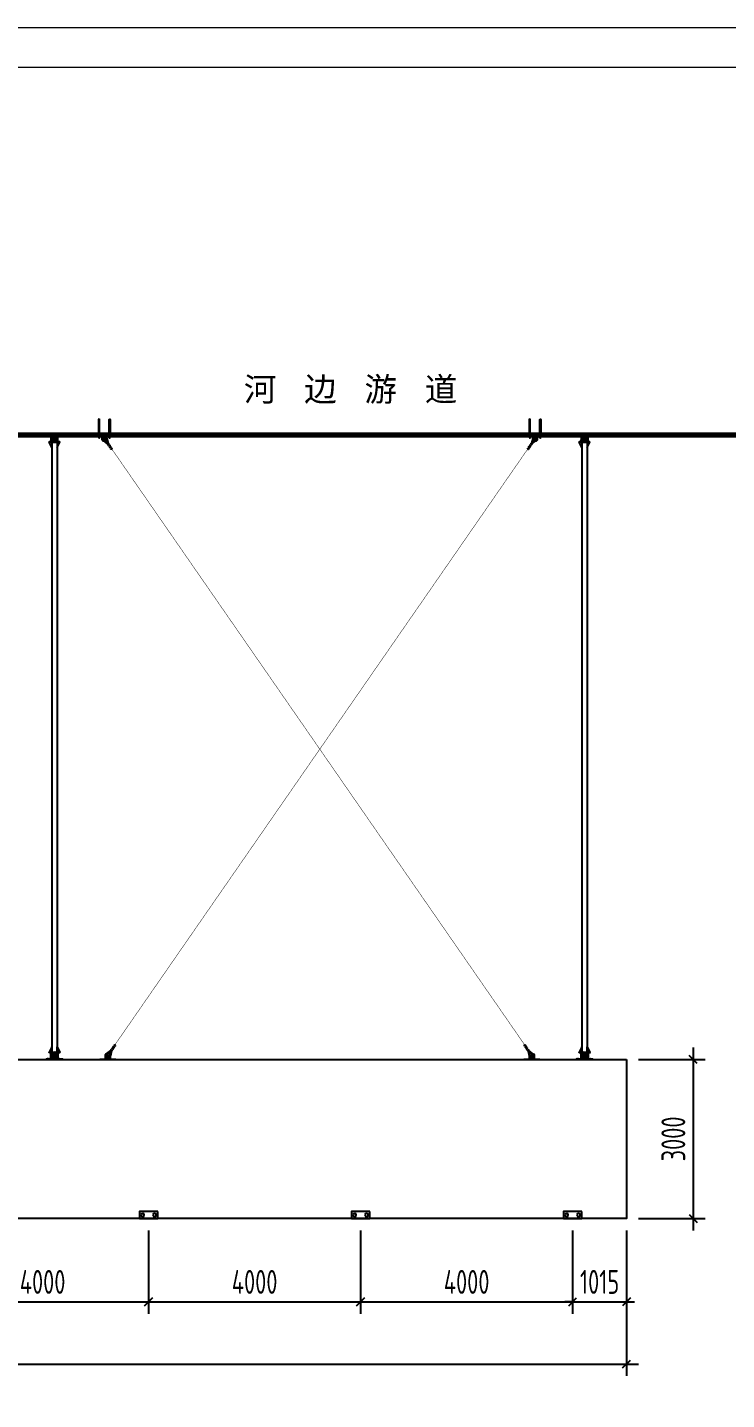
# Model space of a CAD drawing. Header units: millimetres. Extents: x 136606 to 1229059, y 82794 to 127566.
# Drawn here: x 628657 to 641847, y 101473 to 127345 of the extents above; entities that cross this region are included whole.
import ezdxf
from ezdxf.enums import TextEntityAlignment as Align

# ---------------------------------------------------------------- set-up
doc = ezdxf.new("R2010")
doc.units = ezdxf.units.MM
doc.linetypes.add('CENTER', pattern=[0.6, 0.375, -0.075, 0.075, -0.075])
doc.linetypes.add('DASHDOT2', pattern=[12.7, 6.35, -3.175, 0, -3.175])
for name, color, linetype in [('0 @ 1', 7, 'Continuous'), ('5t系缆柱', 150, 'Continuous'), ('BS-Annectent', 115, 'Continuous'), ('HR-dimension', 9, 'Continuous'), ('HR-pontoon', 161, 'Continuous'), ('STEEL', 34, 'Continuous'), ('粗实线', 7, 'Continuous')]:
    doc.layers.add(name, color=color, linetype=linetype)
for name, color, linetype, lineweight in [('图框', 7, 'Continuous', 13), ('扣板', 7, 'Continuous', 9), ('文本', 3, 'Continuous', 13)]:
    doc.layers.add(name, color=color, linetype=linetype, lineweight=lineweight)
doc.styles.add('Arial', font='arial.ttf')
doc.styles.add('hztxt', font='ros1.shx', dxfattribs={"width": 0.8, "bigfont": 'hztxt.shx'})
doc.dimstyles.new('DIM-150', dxfattribs={"dimscale": 150, "dimtxt": 3, "dimasz": 1, "dimexe": 1.5, "dimexo": 1.5, "dimgap": 1, "dimtad": 1, "dimdec": 1, "dimdsep": 46, "dimtxsty": 'hztxt', "dimblk": 'OBLIQUE', "dimcen": 0, "dimdle": 1.5, "dimclrd": 9, "dimclre": 9, "dimclrt": 2, "dimadec": 1, "dimazin": 0, "dimtfac": 1, "dimtdec": 1, "dimtix": 1, "dimtmove": 2, "dimatfit": 3, "dimldrblk": 'ARCHTICK', "dimfxl": 10, "dimtolj": 1, "dimtzin": 0, "dimarcsym": 1})
pattern_1 = [(225, (43212.285, 45564.743), (4.49012806, -4.49012806), []), (225, (43207.795, 45564.743), (4.49012806, -4.49012806), [7.9375, -1.5875, 0, -1.5875])]
pattern_2 = [(225, (-344287.005, -129412.7357), (4.49012806, -4.49012806), []), (225, (-344291.495, -129412.7357), (4.49012806, -4.49012806), [7.9375, -1.5875, 0, -1.5875])]
pattern_3 = [(40.81217054, (-1416366.4012, -675349.6259), (-1.4525846328, 1.682112997), []), (130.81217054, (-1416366.4012, -675349.6259), (-4.5872822625, 1.9116413612), [5.55625, -3.33375])]
pattern_4 = [(40.81217054, (-1423212.2177, -670898.807), (-1.4525846328, 1.682112997), []), (130.81217054, (-1423212.2177, -670898.807), (-4.5872822625, 1.9116413612), [5.55625, -3.33375])]

# ---------------------------------------------------------------- blocks, each defined once
blk = doc.blocks.new('GW-TK')
at = {"layer": '图框'}
for points in [[(927183.55, 464715.01), (927603.55, 464715.01), (927603.55, 464418.01), (927183.55, 464418.01)], [(927188.55, 464710.01), (927598.55, 464710.01), (927598.55, 464423.01), (927188.55, 464423.01)]]:
    blk.add_lwpolyline(points, close=True, dxfattribs=at)
blk = doc.blocks.new('_Oblique')
at = {"color": 0, "linetype": 'ByBlock', "lineweight": -2}
blk.add_line((-0.5, -0.5), (0.5, 0.5), dxfattribs=at)
blk = doc.blocks.new('*D536')
at = {"color": 9, "lineweight": -2, "transparency": 16777216}
for p, q in [((640183, 107887), (641443, 107887)), ((641218, 108112), (641218, 104662)), ((640183, 104887), (641443, 104887))]:
    blk.add_line(p, q, dxfattribs=at)
at = {"layer": 'Defpoints', "color": 0, "transparency": 16777216}
for p in [(639958, 107887), (639958, 104887), (641218, 104887)]:
    blk.add_point(p, dxfattribs=at)
at = {"color": 9, "lineweight": -2, "transparency": 16777216, "xscale": 150, "yscale": 150, "zscale": 150}
for p, rotation in [((641218, 107887), 90), ((641218, 104887), 270)]:
    blk.add_blockref('_Oblique', p, dxfattribs=dict(at, rotation=rotation))
at = {"color": 2, "transparency": 16777216, "insert": (640843, 106387), "char_height": 450, "attachment_point": 5, "rotation": 90, "style": 'hztxt'}
blk.add_mtext('\\A1;3000', dxfattribs=at)
blk = doc.blocks.new('_ArchTick')
at = {"color": 0, "linetype": 'ByBlock', "const_width": 0.15}
blk.add_lwpolyline([(-0.5, -0.5), (0.5, 0.5)], dxfattribs=at)
blk = doc.blocks.new('5t')
at = {"layer": '5t系缆柱', "color": 6}
blk.add_lwpolyline([(-200, 0), (200, 0), (200, -150), (-200, -150)], close=True, dxfattribs=at)
for centre in [(-128, -75), (128, -75)]:
    blk.add_circle(centre, 34.7, dxfattribs=at)
blk = doc.blocks.new('*U529')
at = {"layer": '5t系缆柱', "xscale": -0.874800000000001, "yscale": 0.8748000000000011, "zscale": 0.8748000000000004, "rotation": 359.9999997006857}
blk.add_blockref('5t', (0, 66), dxfattribs=at)
blk = doc.blocks.new('*U530')
at = {"color": 0, "linetype": 'ByBlock', "lineweight": -2, "transparency": 16777216}
for p in [(20000, 0), (24000, 0), (28000, 0)]:
    blk.add_blockref('*U529', p, dxfattribs=at)
blk = doc.blocks.new('*D650')
at = {"color": 9, "lineweight": -2, "transparency": 16777216}
for p, q in [((609928, 104662), (609928, 101918)), ((639958, 104662), (639958, 101918)), ((609703, 102143), (640183, 102143))]:
    blk.add_line(p, q, dxfattribs=at)
at = {"layer": 'Defpoints', "color": 0, "transparency": 16777216}
for p in [(609928, 104887), (639958, 104887), (639958, 102143)]:
    blk.add_point(p, dxfattribs=at)
at = {"color": 9, "lineweight": -2, "transparency": 16777216, "xscale": 150, "yscale": 150, "zscale": 150, "rotation": 180}
blk.add_blockref('_Oblique', (609928, 102143), dxfattribs=at)
at = {"color": 9, "lineweight": -2, "transparency": 16777216, "xscale": 150, "yscale": 150, "zscale": 150}
blk.add_blockref('_Oblique', (639958, 102143), dxfattribs=at)
at = {"color": 2, "transparency": 16777216, "insert": (624943, 102518), "char_height": 450, "attachment_point": 5, "style": 'hztxt'}
blk.add_mtext('\\A1;30030', dxfattribs=at)
blk = doc.blocks.new('*D660')
at = {"color": 9, "lineweight": -2, "transparency": 16777216}
for p, q in [((626943, 104662), (626943, 103091)), ((630943, 104662), (630943, 103091)), ((626718, 103316), (631168, 103316))]:
    blk.add_line(p, q, dxfattribs=at)
at = {"layer": 'Defpoints', "color": 0, "transparency": 16777216}
for p in [(626943, 104887), (630943, 104887), (630943, 103316)]:
    blk.add_point(p, dxfattribs=at)
at = {"color": 9, "lineweight": -2, "transparency": 16777216, "xscale": 150, "yscale": 150, "zscale": 150, "rotation": 180}
blk.add_blockref('_Oblique', (626943, 103316), dxfattribs=at)
at = {"color": 9, "lineweight": -2, "transparency": 16777216, "xscale": 150, "yscale": 150, "zscale": 150}
blk.add_blockref('_Oblique', (630943, 103316), dxfattribs=at)
at = {"color": 2, "transparency": 16777216, "insert": (628943, 103691), "char_height": 450, "attachment_point": 5, "style": 'hztxt'}
blk.add_mtext('\\A1;4000', dxfattribs=at)
blk = doc.blocks.new('*D661')
at = {"color": 9, "lineweight": -2, "transparency": 16777216}
for p, q in [((630943, 104662), (630943, 103091)), ((634943, 104662), (634943, 103091)), ((630718, 103316), (635168, 103316))]:
    blk.add_line(p, q, dxfattribs=at)
at = {"layer": 'Defpoints', "color": 0, "transparency": 16777216}
for p in [(630943, 104887), (634943, 104887), (634943, 103316)]:
    blk.add_point(p, dxfattribs=at)
at = {"color": 9, "lineweight": -2, "transparency": 16777216, "xscale": 150, "yscale": 150, "zscale": 150, "rotation": 180}
blk.add_blockref('_Oblique', (630943, 103316), dxfattribs=at)
at = {"color": 9, "lineweight": -2, "transparency": 16777216, "xscale": 150, "yscale": 150, "zscale": 150}
blk.add_blockref('_Oblique', (634943, 103316), dxfattribs=at)
at = {"color": 2, "transparency": 16777216, "insert": (632943, 103691), "char_height": 450, "attachment_point": 5, "style": 'hztxt'}
blk.add_mtext('\\A1;4000', dxfattribs=at)
blk = doc.blocks.new('*D662')
at = {"color": 9, "lineweight": -2, "transparency": 16777216}
for p, q in [((634943, 104662), (634943, 103091)), ((638943, 104662), (638943, 103091)), ((634718, 103316), (639168, 103316))]:
    blk.add_line(p, q, dxfattribs=at)
at = {"layer": 'Defpoints', "color": 0, "transparency": 16777216}
for p in [(634943, 104887), (638943, 104887), (638943, 103316)]:
    blk.add_point(p, dxfattribs=at)
at = {"color": 9, "lineweight": -2, "transparency": 16777216, "xscale": 150, "yscale": 150, "zscale": 150, "rotation": 180}
blk.add_blockref('_Oblique', (634943, 103316), dxfattribs=at)
at = {"color": 9, "lineweight": -2, "transparency": 16777216, "xscale": 150, "yscale": 150, "zscale": 150}
blk.add_blockref('_Oblique', (638943, 103316), dxfattribs=at)
at = {"color": 2, "transparency": 16777216, "insert": (636943, 103691), "char_height": 450, "attachment_point": 5, "style": 'hztxt'}
blk.add_mtext('\\A1;4000', dxfattribs=at)
blk = doc.blocks.new('*D663')
at = {"color": 9, "lineweight": -2, "transparency": 16777216}
for p, q in [((638943, 104662), (638943, 103091)), ((639958, 104662), (639958, 103091)), ((638943, 103316), (638793, 103316)), ((638943, 103316), (639958, 103316)), ((639958, 103316), (640108, 103316))]:
    blk.add_line(p, q, dxfattribs=at)
at = {"layer": 'Defpoints', "color": 0, "transparency": 16777216}
for p in [(638943, 104887), (639958, 104887), (639958, 103316)]:
    blk.add_point(p, dxfattribs=at)
at = {"color": 9, "lineweight": -2, "transparency": 16777216, "xscale": 150, "yscale": 150, "zscale": 150}
blk.add_blockref('_Oblique', (638943, 103316), dxfattribs=at)
at = {"color": 9, "lineweight": -2, "transparency": 16777216, "xscale": 150, "yscale": 150, "zscale": 150, "rotation": 180}
blk.add_blockref('_Oblique', (639958, 103316), dxfattribs=at)
at = {"color": 2, "transparency": 16777216, "insert": (639451, 103691), "char_height": 450, "attachment_point": 5, "style": 'hztxt'}
blk.add_mtext('\\A1;1015', dxfattribs=at)
blk = doc.blocks.new('支座')
at = {"layer": '扣板', "color": 7}
blk.add_line((13512, 4747, 0), (13512, 5047, 0), dxfattribs=at)
at = {"layer": '扣板', "color": 7, "elevation": 0}
for points in [[(13512, 4747), (13512, 5047), (13520, 5047), (13520, 4747)], [(13600, 4947), (13620, 4927), (13620, 4867), (13600, 4847), (13520, 4847), (13520, 4947)], [(13560, 4932), (13520, 4932), (13520, 4922), (13560, 4922)], [(13560, 4862), (13520, 4862), (13520, 4872), (13560, 4872)]]:
    blk.add_lwpolyline(points, close=True, dxfattribs=at)
at = {"layer": '扣板', "color": 7}
blk.add_circle((13575, 4897, 0), 25, dxfattribs=at)
blk = doc.blocks.new('A$C97f6d51a')
at = {"color": 1, "linetype": 'DASHDOT2'}
blk.add_line((0, 313), (0, -47), dxfattribs=at)
at = {"layer": 'BS-Annectent'}
for p, q in [((-9, 282), (-9, 282)), ((-9, 281), (-9, 282)), ((-9, 282), (-9, 282)), ((-9, 279), (-8, 279)), ((-8, 278), (-9, 279)), ((-9, 279), (-8, 278)), ((-9, 275), (-7, 276)), ((-6, 274), (-9, 275)), ((-9, 275), (-7, 275)), ((-9, 272), (-6, 274)), ((-6, 270), (-9, 272)), ((-9, 272), (-4, 272)), ((-9, 269), (9, 268)), ((-9, 266), (9, 265)), ((-9, 263), (9, 262)), ((-9, 260), (9, 258)), ((-6, 274), (-6, 274)), ((-6, 274), (-6, 274)), ((-6, 274), (-6, 274)), ((-6, 274), (-6, 274)), ((-6, 274), (-6, 274)), ((6, 270), (-6, 270)), ((4, 271), (9, 271)), ((6, 273), (5, 273)), ((6, 273), (5, 273)), ((6, 273), (9, 274)), ((6, 274), (9, 274)), ((9, 271), (6, 273)), ((6, 270), (9, 271)), ((7, 276), (9, 277)), ((9, 274), (7, 275)), ((9, 277), (8, 278)), ((8, 277), (9, 277)), ((9, 280), (9, 281)), ((9, 280), (9, 280)), ((9, 280), (9, 280)), ((-10, 6), (9, 4)), ((-10, 2), (-6, 4)), ((-6, 1), (-10, 2)), ((-10, 2), (9, 1)), ((-9, 257), (9, 255)), ((-9, 253), (9, 252)), ((-9, 250), (9, 249)), ((-9, 247), (9, 246)), ((-9, 244), (9, 243)), ((-9, 241), (9, 240)), ((-9, 238), (9, 236)), ((-9, 235), (9, 233)), ((-9, 231), (9, 230)), ((-9, 228), (9, 227)), ((-9, 225), (9, 224)), ((-9, 222), (9, 221)), ((-9, 219), (9, 218)), ((-9, 216), (9, 215)), ((-9, 213), (9, 211)), ((-9, 209), (9, 208)), ((-9, 206), (9, 205)), ((-9, 203), (9, 202)), ((-9, 200), (9, 199)), ((-9, 197), (9, 196)), ((-9, 194), (9, 193)), ((-9, 191), (9, 189)), ((-9, 188), (9, 186)), ((-9, 184), (9, 183)), ((-9, 181), (9, 180)), ((-9, 178), (9, 177)), ((-9, 175), (9, 174)), ((-9, 172), (9, 171)), ((-9, 169), (9, 167)), ((-9, 166), (9, 164)), ((-9, 162), (9, 161)), ((-9, 159), (9, 158)), ((-9, 156), (9, 155)), ((-9, 153), (9, 152)), ((-9, 150), (9, 149)), ((-9, 147), (9, 146)), ((-9, 144), (9, 142)), ((-9, 140), (9, 139)), ((-9, 137), (9, 136)), ((-9, 134), (9, 133)), ((-9, 131), (9, 130)), ((-9, 128), (9, 127)), ((-9, 125), (9, 124)), ((-9, 122), (9, 120)), ((-9, 119), (9, 117)), ((-9, 115), (9, 114)), ((-9, 112), (9, 111)), ((-9, 109), (9, 108)), ((-9, 106), (9, 105)), ((-9, 103), (9, 102)), ((-9, 100), (9, 98)), ((-9, 97), (9, 95)), ((-9, 93), (9, 92)), ((-9, 90), (9, 89)), ((-9, 87), (9, 86)), ((-9, 84), (9, 83)), ((-9, 81), (9, 80)), ((-9, 78), (9, 76)), ((-9, 75), (9, 73)), ((-9, 71), (9, 70)), ((-9, 68), (9, 67)), ((-9, 65), (9, 64)), ((-9, 62), (9, 61)), ((-9, 59), (9, 58)), ((-9, 56), (9, 55)), ((-9, 53), (9, 51)), ((-9, 49), (9, 48)), ((-9, 46), (9, 45)), ((-9, 43), (9, 42)), ((-9, 40), (9, 39)), ((-9, 37), (9, 36)), ((-9, 34), (9, 33)), ((-9, 31), (9, 29)), ((-9, 28), (9, 26)), ((-9, 24), (9, 23)), ((-9, 21), (9, 20)), ((-9, 18), (9, 17)), ((-9, 15), (9, 14)), ((-9, 12), (9, 11)), ((-9, 9), (9, 7)), ((-8, 0), (-6, 1)), ((6, 147), (-6, 148)), ((6, 116), (-6, 117)), ((6, 3), (-6, 4)), ((2, 0), (-6, 1)), ((6, 147), (9, 149)), ((9, 1), (6, 3)), ((7, 0), (9, 1)), ((-16, -24), (-16, -11)), ((12, -9), (-12, -9)), ((12, -27), (-12, -27)), ((-9, -29), (-6, -28)), ((-6, -31), (-9, -29)), ((9, -30), (-9, -29)), ((-9, -32), (-6, -31)), ((-6, -34), (-9, -32)), ((9, -33), (-9, -32)), ((-9, -35), (-6, -34)), ((-6, -37), (-9, -35)), ((9, -37), (-9, -35)), ((-9, -38), (-6, -37)), ((-6, -40), (-9, -38)), ((9, -40), (-9, -38)), ((-8, -24), (-8, -11)), ((-6, -28), (-8, -27)), ((-7, -40), (-7, -43)), ((6, -29), (-6, -28)), ((6, -29), (-6, -28)), ((6, -32), (-6, -31)), ((6, -32), (-6, -31)), ((6, -35), (-6, -34)), ((6, -38), (-6, -37)), ((6, -38), (-6, -37)), ((6, -41), (-6, -40)), ((-5, -44), (5, -44)), ((-4, -40), (-4, -43)), ((-2, -9), (0, -4)), ((9, -27), (-1, -27)), ((0, -9), (2, -4)), ((4, -41), (4, -43)), ((6, -29), (9, -27)), ((9, -30), (6, -29)), ((6, -32), (9, -30)), ((9, -33), (6, -32)), ((6, -35), (9, -33)), ((9, -37), (6, -35)), ((6, -38), (9, -37)), ((9, -40), (6, -38)), ((6, -41), (9, -40)), ((7, -41), (7, -43)), ((8, -24), (8, -11)), ((9, -27), (8, -27)), ((16, -24), (16, -11))]:
    blk.add_line(p, q, dxfattribs=at)
blk.add_lwpolyline([(10, 0), (10, 300), (0, 306), (-10, 300), (-10, 0)], dxfattribs=at)
for points in [[(-19, -4), (-19, 0), (19, 0), (19, -4)], [(-15, -9), (15, -9), (15, -4), (-15, -4)]]:
    blk.add_lwpolyline(points, close=True, dxfattribs=at)
for points in [[(16, -11, 0.612824), (8, -11, 0.305874), (-8, -11, 0.612824), (-16, -11)], [(16, -24, -0.612824), (8, -24, -0.305874), (-8, -24, -0.612824), (-16, -24)], [(-7, -43, 0.516475), (-4, -43, 0.258238), (4, -43, 0.516475), (7, -43)]]:
    blk.add_lwpolyline(points, format="xyb", dxfattribs=at)
blk = doc.blocks.new('A$Ce460a15a')
at = {"layer": 'STEEL', "color": 22}
for points in [[(12, 150), (12, -150), (0, -150), (0, 150)], [(92, -50), (112, -30), (112, 30), (92, 50), (12, 50), (12, -50)], [(52, 35), (12, 35), (12, 25), (52, 25)], [(52, -35), (12, -35), (12, -25), (52, -25)]]:
    blk.add_lwpolyline(points, close=True, dxfattribs=at)
blk.add_circle((67, 0), 25, dxfattribs=at)
at = {"layer": 'HR-dimension', "xscale": -1, "rotation": 90}
blk.add_blockref('A$C97f6d51a', (12, 100), dxfattribs=at)
at = {"layer": 'HR-dimension', "rotation": 90.00000000000001}
blk.add_blockref('A$C97f6d51a', (12, -100), dxfattribs=at)
blk = doc.blocks.new('*U1597')
h = blk.add_hatch()
h.set_pattern_fill('ANSI35', color=4, angle=180)
h.set_pattern_definition(pattern_1)
h.paths.add_polyline_path([(24, -89), (36, -89), (36, -67), (24, -67)])
h.paths.add_polyline_path([(24, -31), (36, -31), (36, 11), (24, 11)])
h.paths.add_polyline_path([(-100, 11), (100, 11), (100, 21), (-100, 21)])
h.paths.add_polyline_path([(-36, -31), (-24, -31), (-24, 11), (-36, 11)])
h.paths.add_polyline_path([(-36, -89), (-24, -89), (-24, -67), (-36, -67)])
h = blk.add_hatch()
h.set_pattern_fill('ANSI35', color=4, angle=180)
h.set_pattern_definition(pattern_2)
h.paths.add_polyline_path([(-129, -116), (-150, -116), (-150, -104), (-129, -104)])
h.paths.add_polyline_path([(111, -116), (-111, -116), (-111, -104), (111, -104)])
h.paths.add_polyline_path([(150, -116), (129, -116), (129, -104), (150, -104)])
h.paths.add_polyline_path([(66, -104), (54, -104), (54, -67), (66, -67)])
h.paths.add_polyline_path([(66, -31), (54, -31), (54, -4), (66, -4)])
h.paths.add_polyline_path([(6, -31), (-6, -31), (-6, -4), (6, -4)])
h.paths.add_polyline_path([(6, -104), (-6, -104), (-6, -67), (6, -67)])
h.paths.add_polyline_path([(-54, -104), (-66, -104), (-66, -67), (-54, -67)])
h.paths.add_polyline_path([(-54, -31), (-66, -31), (-66, -4), (-54, -4)])
at = {"color": 4}
for points in [[(100, 11), (-100, 11), (-100, 21), (100, 21), (100, 11)], [(-36, -89), (-36, 11), (-24, 11), (-24, -89), (-36, -89)], [(24, -89), (24, 11), (36, 11), (36, -89), (24, -89)], [(150, -116), (-150, -116), (-150, -104), (150, -104), (150, -116)], [(-66, -104), (-66, -4), (-54, -4), (-54, -104), (-66, -104)], [(-6, -104), (-6, -4), (6, -4), (6, -104), (-6, -104)], [(54, -104), (54, -4), (66, -4), (66, -104), (54, -104)]]:
    blk.add_lwpolyline(points, dxfattribs=at)
at = {"layer": 'Defpoints', "color": 4}
for points in [[(-100, 21), (-50, 21), (-50, 121), (-100, 21)], [(100, 21), (50, 21), (50, 121), (100, 21)]]:
    blk.add_lwpolyline(points, dxfattribs=at)
at = {"layer": 'Defpoints', "color": 4, "linetype": 'CENTER', "ltscale": 2}
for points in [[(-129, -116), (-111, -116), (-111, -104), (-129, -104)], [(-66, -31), (-54, -31), (-54, -67), (-66, -67)], [(-36, -31), (-24, -31), (-24, -67), (-36, -67)], [(-6, -31), (6, -31), (6, -67), (-6, -67)], [(24, -31), (36, -31), (36, -67), (24, -67)], [(54, -31), (66, -31), (66, -67), (54, -67)], [(129, -116), (111, -116), (111, -104), (129, -104)]]:
    blk.add_lwpolyline(points, close=True, dxfattribs=at)
for points in [[(-120, -99), (-120, -111), (-120, -121)], [(-66, -49), (66, -49)], [(-66, -49), (66, -49)], [(120, -99), (120, -111), (120, -121)]]:
    blk.add_lwpolyline(points, dxfattribs=at)
blk = doc.blocks.new('*U1594')
at = {"layer": '粗实线', "color": 0, "linetype": 'ByBlock', "lineweight": -2, "transparency": 16777216}
blk.add_blockref('*U1597', (0, 0), dxfattribs=at)
blk = doc.blocks.new('*U1595')
h = blk.add_hatch()
h.set_pattern_fill('ANSI35', color=4, angle=180)
h.set_pattern_definition(pattern_1)
h.paths.add_polyline_path([(24, -89), (36, -89), (36, -67), (24, -67)])
h.paths.add_polyline_path([(24, -31), (36, -31), (36, 11), (24, 11)])
h.paths.add_polyline_path([(-100, 11), (100, 11), (100, 21), (-100, 21)])
h.paths.add_polyline_path([(-36, -31), (-24, -31), (-24, 11), (-36, 11)])
h.paths.add_polyline_path([(-36, -89), (-24, -89), (-24, -67), (-36, -67)])
h = blk.add_hatch()
h.set_pattern_fill('ANSI35', color=4, angle=180)
h.set_pattern_definition(pattern_2)
h.paths.add_polyline_path([(-129, -116), (-150, -116), (-150, -104), (-129, -104)])
h.paths.add_polyline_path([(111, -116), (-111, -116), (-111, -104), (111, -104)])
h.paths.add_polyline_path([(150, -116), (129, -116), (129, -104), (150, -104)])
h.paths.add_polyline_path([(66, -104), (54, -104), (54, -67), (66, -67)])
h.paths.add_polyline_path([(66, -31), (54, -31), (54, -4), (66, -4)])
h.paths.add_polyline_path([(6, -31), (-6, -31), (-6, -4), (6, -4)])
h.paths.add_polyline_path([(6, -104), (-6, -104), (-6, -67), (6, -67)])
h.paths.add_polyline_path([(-54, -104), (-66, -104), (-66, -67), (-54, -67)])
h.paths.add_polyline_path([(-54, -31), (-66, -31), (-66, -4), (-54, -4)])
at = {"color": 4}
for points in [[(100, 11), (-100, 11), (-100, 21), (100, 21), (100, 11)], [(-36, -89), (-36, 11), (-24, 11), (-24, -89), (-36, -89)], [(24, -89), (24, 11), (36, 11), (36, -89), (24, -89)], [(150, -116), (-150, -116), (-150, -104), (150, -104), (150, -116)], [(-66, -104), (-66, -4), (-54, -4), (-54, -104), (-66, -104)], [(-6, -104), (-6, -4), (6, -4), (6, -104), (-6, -104)], [(54, -104), (54, -4), (66, -4), (66, -104), (54, -104)]]:
    blk.add_lwpolyline(points, dxfattribs=at)
at = {"layer": 'Defpoints', "color": 4}
for points in [[(-100, 21), (-50, 21), (-50, 121), (-100, 21)], [(100, 21), (50, 21), (50, 121), (100, 21)]]:
    blk.add_lwpolyline(points, dxfattribs=at)
at = {"layer": 'Defpoints', "color": 4, "linetype": 'CENTER', "ltscale": 2}
for points in [[(-129, -116), (-111, -116), (-111, -104), (-129, -104)], [(-66, -31), (-54, -31), (-54, -67), (-66, -67)], [(-36, -31), (-24, -31), (-24, -67), (-36, -67)], [(-6, -31), (6, -31), (6, -67), (-6, -67)], [(24, -31), (36, -31), (36, -67), (24, -67)], [(54, -31), (66, -31), (66, -67), (54, -67)], [(129, -116), (111, -116), (111, -104), (129, -104)]]:
    blk.add_lwpolyline(points, close=True, dxfattribs=at)
for points in [[(-120, -99), (-120, -111), (-120, -121)], [(-66, -49), (66, -49)], [(-66, -49), (66, -49)], [(120, -99), (120, -111), (120, -121)]]:
    blk.add_lwpolyline(points, dxfattribs=at)
blk = doc.blocks.new('*U1596')
at = {"layer": '粗实线', "color": 0, "linetype": 'ByBlock', "lineweight": -2, "transparency": 16777216}
blk.add_blockref('*U1595', (0, 0), dxfattribs=at)
blk = doc.blocks.new('*U1604')
h = blk.add_hatch()
h.set_pattern_fill('ANSI35', color=4, angle=180)
h.set_pattern_definition(pattern_1)
h.paths.add_polyline_path([(24, -89), (36, -89), (36, -67), (24, -67)])
h.paths.add_polyline_path([(24, -31), (36, -31), (36, 11), (24, 11)])
h.paths.add_polyline_path([(-100, 11), (100, 11), (100, 21), (-100, 21)])
h.paths.add_polyline_path([(-36, -31), (-24, -31), (-24, 11), (-36, 11)])
h.paths.add_polyline_path([(-36, -89), (-24, -89), (-24, -67), (-36, -67)])
h = blk.add_hatch()
h.set_pattern_fill('ANSI35', color=4, angle=180)
h.set_pattern_definition(pattern_2)
h.paths.add_polyline_path([(-129, -116), (-150, -116), (-150, -104), (-129, -104)])
h.paths.add_polyline_path([(111, -116), (-111, -116), (-111, -104), (111, -104)])
h.paths.add_polyline_path([(150, -116), (129, -116), (129, -104), (150, -104)])
h.paths.add_polyline_path([(66, -104), (54, -104), (54, -67), (66, -67)])
h.paths.add_polyline_path([(66, -31), (54, -31), (54, -4), (66, -4)])
h.paths.add_polyline_path([(6, -31), (-6, -31), (-6, -4), (6, -4)])
h.paths.add_polyline_path([(6, -104), (-6, -104), (-6, -67), (6, -67)])
h.paths.add_polyline_path([(-54, -104), (-66, -104), (-66, -67), (-54, -67)])
h.paths.add_polyline_path([(-54, -31), (-66, -31), (-66, -4), (-54, -4)])
at = {"color": 4}
for points in [[(100, 11), (-100, 11), (-100, 21), (100, 21), (100, 11)], [(-36, -89), (-36, 11), (-24, 11), (-24, -89), (-36, -89)], [(24, -89), (24, 11), (36, 11), (36, -89), (24, -89)], [(150, -116), (-150, -116), (-150, -104), (150, -104), (150, -116)], [(-66, -104), (-66, -4), (-54, -4), (-54, -104), (-66, -104)], [(-6, -104), (-6, -4), (6, -4), (6, -104), (-6, -104)], [(54, -104), (54, -4), (66, -4), (66, -104), (54, -104)]]:
    blk.add_lwpolyline(points, dxfattribs=at)
at = {"layer": 'Defpoints', "color": 4}
for points in [[(-100, 21), (-50, 21), (-50, 121), (-100, 21)], [(100, 21), (50, 21), (50, 121), (100, 21)]]:
    blk.add_lwpolyline(points, dxfattribs=at)
at = {"layer": 'Defpoints', "color": 4, "linetype": 'CENTER', "ltscale": 2}
for points in [[(-129, -116), (-111, -116), (-111, -104), (-129, -104)], [(-66, -31), (-54, -31), (-54, -67), (-66, -67)], [(-36, -31), (-24, -31), (-24, -67), (-36, -67)], [(-6, -31), (6, -31), (6, -67), (-6, -67)], [(24, -31), (36, -31), (36, -67), (24, -67)], [(54, -31), (66, -31), (66, -67), (54, -67)], [(129, -116), (111, -116), (111, -104), (129, -104)]]:
    blk.add_lwpolyline(points, close=True, dxfattribs=at)
for points in [[(-120, -99), (-120, -111), (-120, -121)], [(-66, -49), (66, -49)], [(-66, -49), (66, -49)], [(120, -99), (120, -111), (120, -121)]]:
    blk.add_lwpolyline(points, dxfattribs=at)
blk = doc.blocks.new('*U1601')
at = {"layer": '粗实线', "color": 0, "linetype": 'ByBlock', "lineweight": -2, "transparency": 16777216}
blk.add_blockref('*U1604', (0, 0), dxfattribs=at)
blk = doc.blocks.new('*U1602')
h = blk.add_hatch()
h.set_pattern_fill('ANSI35', color=4, angle=180)
h.set_pattern_definition(pattern_1)
h.paths.add_polyline_path([(24, -89), (36, -89), (36, -67), (24, -67)])
h.paths.add_polyline_path([(24, -31), (36, -31), (36, 11), (24, 11)])
h.paths.add_polyline_path([(-100, 11), (100, 11), (100, 21), (-100, 21)])
h.paths.add_polyline_path([(-36, -31), (-24, -31), (-24, 11), (-36, 11)])
h.paths.add_polyline_path([(-36, -89), (-24, -89), (-24, -67), (-36, -67)])
h = blk.add_hatch()
h.set_pattern_fill('ANSI35', color=4, angle=180)
h.set_pattern_definition(pattern_2)
h.paths.add_polyline_path([(-129, -116), (-150, -116), (-150, -104), (-129, -104)])
h.paths.add_polyline_path([(111, -116), (-111, -116), (-111, -104), (111, -104)])
h.paths.add_polyline_path([(150, -116), (129, -116), (129, -104), (150, -104)])
h.paths.add_polyline_path([(66, -104), (54, -104), (54, -67), (66, -67)])
h.paths.add_polyline_path([(66, -31), (54, -31), (54, -4), (66, -4)])
h.paths.add_polyline_path([(6, -31), (-6, -31), (-6, -4), (6, -4)])
h.paths.add_polyline_path([(6, -104), (-6, -104), (-6, -67), (6, -67)])
h.paths.add_polyline_path([(-54, -104), (-66, -104), (-66, -67), (-54, -67)])
h.paths.add_polyline_path([(-54, -31), (-66, -31), (-66, -4), (-54, -4)])
at = {"color": 4}
for points in [[(100, 11), (-100, 11), (-100, 21), (100, 21), (100, 11)], [(-36, -89), (-36, 11), (-24, 11), (-24, -89), (-36, -89)], [(24, -89), (24, 11), (36, 11), (36, -89), (24, -89)], [(150, -116), (-150, -116), (-150, -104), (150, -104), (150, -116)], [(-66, -104), (-66, -4), (-54, -4), (-54, -104), (-66, -104)], [(-6, -104), (-6, -4), (6, -4), (6, -104), (-6, -104)], [(54, -104), (54, -4), (66, -4), (66, -104), (54, -104)]]:
    blk.add_lwpolyline(points, dxfattribs=at)
at = {"layer": 'Defpoints', "color": 4}
for points in [[(-100, 21), (-50, 21), (-50, 121), (-100, 21)], [(100, 21), (50, 21), (50, 121), (100, 21)]]:
    blk.add_lwpolyline(points, dxfattribs=at)
at = {"layer": 'Defpoints', "color": 4, "linetype": 'CENTER', "ltscale": 2}
for points in [[(-129, -116), (-111, -116), (-111, -104), (-129, -104)], [(-66, -31), (-54, -31), (-54, -67), (-66, -67)], [(-36, -31), (-24, -31), (-24, -67), (-36, -67)], [(-6, -31), (6, -31), (6, -67), (-6, -67)], [(24, -31), (36, -31), (36, -67), (24, -67)], [(54, -31), (66, -31), (66, -67), (54, -67)], [(129, -116), (111, -116), (111, -104), (129, -104)]]:
    blk.add_lwpolyline(points, close=True, dxfattribs=at)
for points in [[(-120, -99), (-120, -111), (-120, -121)], [(-66, -49), (66, -49)], [(-66, -49), (66, -49)], [(120, -99), (120, -111), (120, -121)]]:
    blk.add_lwpolyline(points, dxfattribs=at)
blk = doc.blocks.new('*U1603')
at = {"layer": '粗实线', "color": 0, "linetype": 'ByBlock', "lineweight": -2, "transparency": 16777216}
blk.add_blockref('*U1602', (0, 0), dxfattribs=at)
blk = doc.blocks.new('*U10')
at = {"color": 7, "linetype": 'Continuous', "lineweight": 15}
for p, q in [((-9, 9), (-10, 8)), ((-10, 8), (-10, 1)), ((-10, 1), (-9, 0)), ((-9, 9), (9, 9)), ((-9, 0), (9, 0)), ((-5, 8), (-5, 1)), ((5, 8), (5, 1)), ((10, 8), (9, 9)), ((9, 0), (10, 1)), ((10, 8), (10, 1))]:
    blk.add_line(p, q, dxfattribs=at)
for centre, start, end in [((0, -8), 72.4233, 107.5767), ((0, 17), 252.4233, 287.5767)]:
    blk.add_arc(centre, 17.2, start, end, dxfattribs=at)
for points, knots in [([(-10, 8), (-10, 9), (-9, 9), (-8, 9), (-7, 9), (-6, 9), (-6, 9), (-5, 8)], [0, 0, 0, 0, 0.264534, 0.399289, 0.53507, 0.765405, 1, 1, 1, 1]), ([(-5, 1), (-6, 1), (-6, 0), (-7, 0), (-8, 0), (-9, 0), (-10, 1), (-10, 1)], [0, 0, 0, 0, 0.264534, 0.399289, 0.53507, 0.765405, 1, 1, 1, 1]), ([(5, 8), (6, 9), (6, 9), (7, 9), (8, 9), (9, 9), (10, 9), (10, 8)], [0, 0, 0, 0, 0.264536, 0.399814, 0.535067, 0.765403, 1, 1, 1, 1]), ([(10, 1), (10, 1), (9, 0), (8, 0), (7, 0), (6, 0), (6, 1), (5, 1)], [0, 0, 0, 0, 0.264536, 0.399814, 0.535067, 0.765403, 1, 1, 1, 1])]:
    blk.add_open_spline(points, degree=3, knots=knots, dxfattribs=at)
blk = doc.blocks.new('A$C72EA2C7E')
blk.add_line((-8, -6), (8, -6))
at = {"color": 7, "linetype": 'Continuous', "lineweight": 15}
for p, q in [((-5, -40), (-5, -6)), ((-4, -41), (-5, -40)), ((5, -40), (-5, -40)), ((-4, -41), (5, -41)), ((5, -6), (5, -40)), ((5, -40), (5, -41))]:
    blk.add_line(p, q, dxfattribs=at)
at = {"color": 7, "linetype": 'Continuous', "lineweight": 0}
for p, q in [((-4, -41), (-4, -6)), ((5, -41), (5, -6))]:
    blk.add_line(p, q, dxfattribs=at)
blk.add_arc((0, -8), 8, 17.4862, 162.5138)
at = {"extrusion": (0, 0, -1), "xscale": 0.9999974999999999, "yscale": 0.9999974999999999, "zscale": -0.9999974999999999}
blk.add_blockref('*U10', (0, -39), dxfattribs=at)
blk = doc.blocks.new('*U1599')
h = blk.add_hatch(color=1)
h.dxf.hatch_style = 1
h.paths.add_polyline_path([(3975, 5721), (4049, 5780, 1.447528), (3984, 5821), (3963, 5729)])
h.paths.add_polyline_path([(3977, 5736), (3976, 5737), (3980, 5753), (3976, 5754), (3992, 5820, -1.452111), (4045, 5786), (3992, 5744), (3990, 5747)], flags=16)
h = blk.add_hatch()
h.set_pattern_fill('ANSI38', color=253, scale=0.7, angle=-4.1878)
h.set_pattern_definition(pattern_4)
h.paths.add_polyline_path([(3988, 5750), (3992, 5744), (4045, 5786, 1.452111), (3992, 5820), (3976, 5754), (3980, 5753), (3983, 5753), (3998, 5818, -1.452111), (4041, 5791)])
h = blk.add_hatch(color=1)
h.dxf.hatch_style = 1
h.paths.add_polyline_path([(-3963, -5729), (-3985, -5823, -1.406258), (-4049, -5780), (-3975, -5721)])
h.paths.add_polyline_path([(-3990, -5747), (-3992, -5744), (-4045, -5786, 1.406258), (-3992, -5822), (-3976, -5754), (-3976, -5736)], flags=16)
h = blk.add_hatch()
h.set_pattern_fill('ANSI38', color=253, scale=0.7, angle=-4.1878)
h.set_pattern_definition(pattern_3)
h.paths.add_polyline_path([(-3983, -5753), (-3976, -5754), (-3992, -5820, -1.452111), (-4045, -5786), (-3992, -5744), (-3990, -5747), (-3988, -5750), (-4041, -5791, 1.452111), (-3998, -5818)])
blk.add_line((3968, 5732), (3972, 5723))
at = {"color": 1, "const_width": 8.4}
for points in [[(3969, 5733), (-3982, -5736)], [(3976, 5730), (3885, 5598)], [(-3975, -5740), (-3878, -5601)]]:
    blk.add_lwpolyline(points, dxfattribs=at)
at = {"color": 1}
for points in [[(3975, 5721), (4049, 5780, 1.447528), (3984, 5821), (3963, 5729)], [(3980, 5753), (3976, 5737), (3977, 5736), (3990, 5747), (3992, 5744), (4045, 5786, 1.452111), (3992, 5820), (3976, 5754)], [(-3963, -5729), (-3984, -5821, -1.447528), (-4049, -5780), (-3975, -5721)], [(-3990, -5747), (-3977, -5736), (-3976, -5737), (-3980, -5753), (-3976, -5754), (-3992, -5820, -1.452111), (-4045, -5786), (-3992, -5744)]]:
    blk.add_lwpolyline(points, format="xyb", close=True, dxfattribs=at)
for points in [[(3972, 5723), (4047, 5783, 1.449849), (3988, 5820), (3968, 5732)], [(3992, 5744), (4045, 5786, 1.452111), (3992, 5820), (3976, 5754)], [(3992, 5744), (4045, 5786, 1.452111), (3992, 5820), (3976, 5754)], [(-3967, -5727), (-3988, -5820, -1.449849), (-4047, -5783), (-3976, -5727)], [(-3976, -5754), (-3992, -5820, -1.452111), (-4045, -5786), (-3992, -5744)], [(-3976, -5754), (-3992, -5820, -1.452111), (-4045, -5786), (-3992, -5744)]]:
    blk.add_lwpolyline(points, format="xyb")
for points in [[(3983, 5753), (3998, 5818, -1.452111), (4041, 5791), (3988, 5750), (3992, 5744), (4045, 5786, 1.452111), (3992, 5820), (3976, 5754)], [(-3988, -5750), (-4041, -5791, 1.452111), (-3998, -5818), (-3983, -5753), (-3976, -5754), (-3992, -5820, -1.452111), (-4045, -5786), (-3992, -5744)]]:
    blk.add_lwpolyline(points, format="xyb", close=True)
at = {"color": 252}
for points in [[(3983, 5753), (3998, 5818, -1.452111), (4041, 5791), (3988, 5750), (3992, 5744), (4045, 5786, 1.452111), (3992, 5820), (3976, 5754)], [(-3988, -5750), (-4041, -5791, 1.452111), (-3998, -5818), (-3983, -5753), (-3976, -5754), (-3992, -5820, -1.452111), (-4045, -5786), (-3992, -5744)]]:
    blk.add_lwpolyline(points, format="xyb", close=True, dxfattribs=at)
at = {"xscale": 0.6999999999999998, "yscale": 0.6999999999999998, "zscale": 0.6999999999999998, "rotation": 235.3226931625287}
for p in [(3952, 5681), (3973, 5711), (3910, 5620), (3932, 5651), (-3930, -5691), (-3910, -5661), (-3889, -5631), (-3952, -5722)]:
    blk.add_blockref('A$C72EA2C7E', p, dxfattribs=at)
blk = doc.blocks.new('*U1600')
at = {"color": 0, "linetype": 'ByBlock', "lineweight": -2, "transparency": 16777216}
blk.add_blockref('*U1599', (0, 0), dxfattribs=at)
blk = doc.blocks.new('*U1593')
h = blk.add_hatch(color=1)
h.dxf.hatch_style = 1
h.paths.add_polyline_path([(3975, 5721), (4049, 5780, 1.447528), (3984, 5821), (3963, 5729)])
h.paths.add_polyline_path([(3977, 5736), (3976, 5737), (3980, 5753), (3976, 5754), (3992, 5820, -1.452111), (4045, 5786), (3992, 5744), (3990, 5747)], flags=16)
h = blk.add_hatch()
h.set_pattern_fill('ANSI38', color=253, scale=0.7, angle=-4.1878)
h.set_pattern_definition(pattern_4)
h.paths.add_polyline_path([(3988, 5750), (3992, 5744), (4045, 5786, 1.452111), (3992, 5820), (3976, 5754), (3980, 5753), (3983, 5753), (3998, 5818, -1.452111), (4041, 5791)])
h = blk.add_hatch(color=1)
h.dxf.hatch_style = 1
h.paths.add_polyline_path([(-3963, -5729), (-3985, -5823, -1.406258), (-4049, -5780), (-3975, -5721)])
h.paths.add_polyline_path([(-3990, -5747), (-3992, -5744), (-4045, -5786, 1.406258), (-3992, -5822), (-3976, -5754), (-3976, -5736)], flags=16)
h = blk.add_hatch()
h.set_pattern_fill('ANSI38', color=253, scale=0.7, angle=-4.1878)
h.set_pattern_definition(pattern_3)
h.paths.add_polyline_path([(-3983, -5753), (-3976, -5754), (-3992, -5820, -1.452111), (-4045, -5786), (-3992, -5744), (-3990, -5747), (-3988, -5750), (-4041, -5791, 1.452111), (-3998, -5818)])
blk.add_line((3968, 5732), (3972, 5723))
at = {"color": 1, "const_width": 8.4}
for points in [[(3969, 5733), (-3982, -5736)], [(3976, 5730), (3885, 5598)], [(-3975, -5740), (-3878, -5601)]]:
    blk.add_lwpolyline(points, dxfattribs=at)
at = {"color": 1}
for points in [[(3975, 5721), (4049, 5780, 1.447528), (3984, 5821), (3963, 5729)], [(3980, 5753), (3976, 5737), (3977, 5736), (3990, 5747), (3992, 5744), (4045, 5786, 1.452111), (3992, 5820), (3976, 5754)], [(-3963, -5729), (-3984, -5821, -1.447528), (-4049, -5780), (-3975, -5721)], [(-3990, -5747), (-3977, -5736), (-3976, -5737), (-3980, -5753), (-3976, -5754), (-3992, -5820, -1.452111), (-4045, -5786), (-3992, -5744)]]:
    blk.add_lwpolyline(points, format="xyb", close=True, dxfattribs=at)
for points in [[(3972, 5723), (4047, 5783, 1.449849), (3988, 5820), (3968, 5732)], [(3992, 5744), (4045, 5786, 1.452111), (3992, 5820), (3976, 5754)], [(3992, 5744), (4045, 5786, 1.452111), (3992, 5820), (3976, 5754)], [(-3967, -5727), (-3988, -5820, -1.449849), (-4047, -5783), (-3976, -5727)], [(-3976, -5754), (-3992, -5820, -1.452111), (-4045, -5786), (-3992, -5744)], [(-3976, -5754), (-3992, -5820, -1.452111), (-4045, -5786), (-3992, -5744)]]:
    blk.add_lwpolyline(points, format="xyb")
for points in [[(3983, 5753), (3998, 5818, -1.452111), (4041, 5791), (3988, 5750), (3992, 5744), (4045, 5786, 1.452111), (3992, 5820), (3976, 5754)], [(-3988, -5750), (-4041, -5791, 1.452111), (-3998, -5818), (-3983, -5753), (-3976, -5754), (-3992, -5820, -1.452111), (-4045, -5786), (-3992, -5744)]]:
    blk.add_lwpolyline(points, format="xyb", close=True)
at = {"color": 252}
for points in [[(3983, 5753), (3998, 5818, -1.452111), (4041, 5791), (3988, 5750), (3992, 5744), (4045, 5786, 1.452111), (3992, 5820), (3976, 5754)], [(-3988, -5750), (-4041, -5791, 1.452111), (-3998, -5818), (-3983, -5753), (-3976, -5754), (-3992, -5820, -1.452111), (-4045, -5786), (-3992, -5744)]]:
    blk.add_lwpolyline(points, format="xyb", close=True, dxfattribs=at)
at = {"xscale": 0.6999999999999998, "yscale": 0.6999999999999998, "zscale": 0.6999999999999998, "rotation": 235.3226931625287}
for p in [(3952, 5681), (3973, 5711), (3910, 5620), (3932, 5651), (-3930, -5691), (-3910, -5661), (-3889, -5631), (-3952, -5722)]:
    blk.add_blockref('A$C72EA2C7E', p, dxfattribs=at)
blk = doc.blocks.new('*U1598')
at = {"color": 0, "linetype": 'ByBlock', "lineweight": -2, "transparency": 16777216}
blk.add_blockref('*U1593', (0, 0), dxfattribs=at)
blk = doc.blocks.new('*U1589')
at = {"layer": '粗实线', "color": 4}
for points in [[(-5050, 5601), (-5050, -5899)], [(-4950, 5601), (-4950, -5899)], [(4950, 5601), (4950, -5899)], [(5050, 5601), (5050, -5899)]]:
    blk.add_lwpolyline(points, dxfattribs=at)
at = {"xscale": -1}
blk.add_blockref('*U1598', (-26, -149), dxfattribs=at)
blk.add_blockref('*U1600', (38, -147))
at = {"layer": '0 @ 1', "rotation": 89.99999970068562}
for p in [(902, -19547, 0), (8902, -19547, 0)]:
    blk.add_blockref('支座', p, dxfattribs=at)
at = {"layer": 'HR-dimension', "rotation": 269.8953418141111}
for p in [(-4059, 5739), (4066, 5739)]:
    blk.add_blockref('A$Ce460a15a', p, dxfattribs=at)
at = {"layer": '粗实线', "color": 4, "xscale": -1, "rotation": 179.9999997006857}
for name, p in [('*U1596', (-5000, 5622)), ('*U1603', (5000, 5622))]:
    blk.add_blockref(name, p, dxfattribs=at)
at = {"layer": '粗实线', "color": 4, "rotation": 359.9999997006856}
for name, p in [('*U1594', (-5000, -5920)), ('*U1601', (5000, -5920))]:
    blk.add_blockref(name, p, dxfattribs=at)
blk = doc.blocks.new('*U1590')
at = {"color": 0, "linetype": 'ByBlock', "lineweight": -2, "transparency": 16777216}
blk.add_blockref('*U1589', (0, 0), dxfattribs=at)

msp = doc.modelspace()

# ---------------------------------------------------------------- linework, layer by layer
at = {"const_width": 100}
msp.add_lwpolyline([(604552.1312, 119661.2096), (644837.0306, 119661.2096)], dxfattribs=at)
at = {"layer": 'HR-pontoon'}
msp.add_lwpolyline([(639958.1169, 107887.2047), (639958.117, 104887.2047), (627958.117, 104887.2046), (627958.1169, 107887.2046)], close=True, dxfattribs=at)

# ---------------------------------------------------------------- block references
at = {"xscale": 150, "yscale": 150, "zscale": 150}
msp.add_blockref('GW-TK', (-138484651.387, -69579907.2778), dxfattribs=at)
for name, p in [('*U1590', (634166.9892, 113922.7138)), ('*U530', (610943.1169, 104952.8142))]:
    msp.add_blockref(name, p)

# ---------------------------------------------------------------- texts
at = {"layer": '文本', "color": 7, "style": 'Arial'}
msp.add_text('河   边   游   道', height=450, dxfattribs=at).set_placement((632739.3917, 120522.6816), align=Align.MIDDLE_LEFT)

# ---------------------------------------------------------------- dimensions: what is measured, and where the dimension line sits
dim = msp.add_linear_dim(base=(641217.8645, 104887.2047), p1=(639958.1178, 107887.2055), p2=(639958.117, 104887.2047), angle=90, dimstyle='DIM-150')
dim.commit()
dim.dimension.update_dxf_attribs({"geometry": '*D536', "text_midpoint": (640842.8645, 106387.2051)})
for base, p1, p2, picture, middle in [((639958.1178, 102143.2924), (609928.1161, 104887.2039), (639958.1178, 104887.2039), '*D650', (624943.117, 102518.2924)), ((630943.1169, 103315.9929), (626943.1169, 104887.2042), (630943.1169, 104887.2042), '*D660', (628943.1169, 103690.9929)), ((634943.1169, 103315.9929), (630943.1169, 104887.2042), (634943.1169, 104887.2042), '*D661', (632943.1169, 103690.9929)), ((638943.1169, 103315.9929), (634943.1169, 104887.2042), (638943.1169, 104887.2042), '*D662', (636943.1169, 103690.9929)), ((639958.1178, 103315.9929), (638943.1169, 104887.2042), (639958.1178, 104887.2039), '*D663', (639450.6173, 103690.9929))]:
    dim = msp.add_linear_dim(base=base, p1=p1, p2=p2, dimstyle='DIM-150')
    dim.commit()
    dim.dimension.update_dxf_attribs({"geometry": picture, "text_midpoint": middle})

doc.saveas('drawing.dxf')
